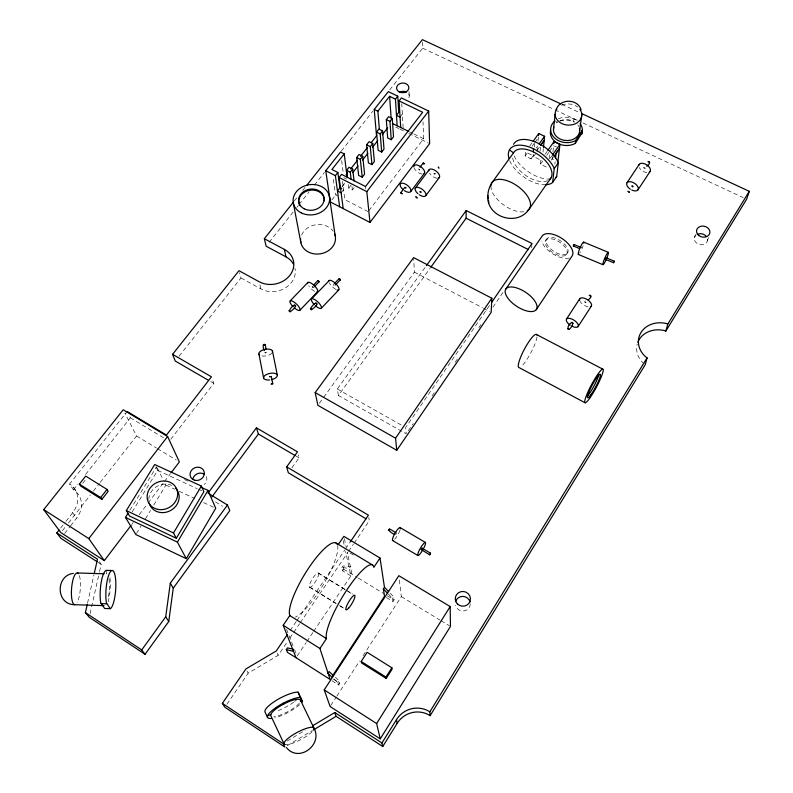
<?xml version="1.0" encoding="UTF-8"?>
<svg xmlns="http://www.w3.org/2000/svg" width="793" height="793" viewBox="0 0 793 793"><rect width="100%" height="100%" fill="white"/><g stroke="black" fill="none" stroke-linecap="round" stroke-linejoin="round"><path stroke-width="0.59" stroke-dasharray="3.96 2.97" d="M106.867 570.355L106.609 573.874A15.959 4.044 -85.7 0 0 105.538 574.162M525.135 156.033L525.462 151.998L531.34 154.813L530.993 158.848L525.135 156.033L528.614 151.176M539.299 159.363L533.56 156.588L533.778 154.238M534.413 147.191L534.74 143.672M531.647 247.832L531.944 244.611M537.02 151.741L537.575 145.843M538.021 141.134L538.358 137.595L540.301 138.517M540.102 151.156L540.558 146.467M546.367 167.036L540.479 164.201L540.866 160.196L542.838 161.138M542.997 152.127L543.354 148.598M549.331 158.868L549.856 154.03M552.394 156.568L552.126 158.996L555.011 160.374M552.939 151.711L553.613 145.654L556.547 147.042M554.872 164.082L555.15 161.663M90.085 613.693L99.274 572.784M99.541 571.575L101.167 564.358L98.709 560.929M87.547 603.116L93.99 574.638M694.44 237.702L695.382 234.431M707.475 240.775L708.466 237.503M434.812 174.153C432.74 171.08 434.514 176.839 436.091 172.428M396.569 534.195L396.887 533.263M136.495 533.501L140.976 526.136M145.446 518.761L150.561 510.345M153.763 505.082L165.906 485.078L163.725 480.746M129.903 510.177L156.647 466.69M132.153 511.911L157.658 470.358L155.686 466.462M572.923 121.022L574.191 119M386.389 597.496L392.991 601.52L394.071 599.845L393.655 596.762L389.482 592.47M330.79 705.483L336.163 697.196M336.837 696.155L359.675 660.906M363.035 655.722L401.337 596.633L399.266 579.187M584.818 301.994C588.624 302.857 582.3 303.293 586.067 300.071M392.991 601.52L392.565 598.437L393.655 596.762M643.906 167.61C648.367 168.661 640.675 169.187 645.244 165.588M332.019 680.711L338.601 685.063L339.771 683.298L338.968 680.701L335.389 677.381M338.601 685.063L337.788 682.476L338.968 680.701M297.197 655.96L306.148 642.617M306.832 641.587L313.027 632.348M313.721 631.327L351.993 574.251L347.364 552.652M566.599 254.444A12.579 6.235 33.5 0 0 554.238 239.486A12.579 6.235 33.5 0 0 547.775 248.14A12.579 6.235 33.5 0 0 566.599 254.444L567.471 253.136A12.579 6.245 33.5 0 0 555.13 238.168A12.579 6.245 33.5 0 0 548.657 246.851A12.579 6.245 33.5 0 0 567.471 253.136M341.833 567.6L342.943 565.954L350.357 566.638L349.247 568.303L341.833 567.6L342.586 570.831L350.893 575.896L345.57 551.373M342.586 570.831L343.686 569.196L342.943 565.954M290.099 630.554L296.344 621.365M297.028 620.344L344.846 549.886M345.54 548.865L350.387 541.718M226.947 704.243L248.189 673.138L278.165 655.355L287.135 642.102M289.901 638.018L299.566 623.744M300.26 622.723L347.899 552.344M348.593 551.323L353.42 544.186M354.114 543.165L369.3 520.723L368.765 517.393M545.753 240.358L546.635 239.05M408.286 430.698L413.183 423.561M432.056 395.994L434.861 391.911M455.132 362.312L457.928 358.228M478.903 327.608L481.004 324.545M492.889 307.198L503.377 291.883M489.459 305.543L405.689 427.516L406.185 433.761L402.963 431.947M550.253 158.124L551.631 156.162M551.194 160.186L553.266 157.252M540.479 164.201L543.245 160.295M546.704 155.418L548.776 152.484M549.47 151.513L553.613 145.654M545.029 154.318L547.12 151.384M533.56 156.588L536.326 152.712M536.217 147.994L537.614 146.041M530.993 158.848L533.768 154.952M537.238 150.085L539.319 147.171M291.913 467.83L299.06 457.888L298.267 454.865M529.645 146.16L532.44 142.264M532.093 146.328L534.185 143.414M534.879 142.453L538.358 137.595M401.892 431.333L338.452 395.519L430.044 268.312M338.452 395.519L337.303 389.006L425.633 266.686M319.321 403.32L322.949 398.314M323.673 397.313L414.402 272.168L413.688 258.825M368.864 210.641L423.611 138.706L423.006 121.884M131.787 524.47L133.274 522.518M139.221 514.697L147.399 503.951M148.142 502.97L163.745 482.451M164.488 481.47L170.436 473.649M170.782 439.263L213.803 383.396L212.237 379.014M348.345 184.541L348.781 188.08L352.389 189.923L354.174 187.624M341.733 192.065L343.557 189.725M400.069 117.057L402.348 114.123L399.652 112.814M348.781 188.08L351.16 185.017M342.189 186.236L345.173 182.4M331.841 200.024L336.361 194.216M341.634 187.445L345.401 182.608M62.389 530.686L65.422 526.83M68.446 522.964L90.402 494.941M93.425 491.075L99.482 483.343M100.235 482.372L136.574 435.991L124.858 413.064M64.62 533.491L69.873 526.77M70.627 525.809L76.634 518.116A22.789 19.637 -33 0 0 73.432 489.806L69.586 484.047L127.187 411.488M60.615 528.088L65.175 522.28M65.938 521.308L72.778 512.595A23.017 19.795 -32.8 0 0 69.586 484.047M73.432 489.806L77.992 484.047M85.585 474.442L130.379 417.802L129.318 415.701M179.089 356.216L240.963 277.976L239.536 272.782M269.174 242.301L293.737 211.245M296.8 207.369L298.337 205.427M299.11 204.455L309.082 191.837M314.454 185.047L324.436 172.428M341.317 151.076L372.789 111.288M389.68 89.936L422.679 48.204L422.481 42.098M82.71 483.353L86.219 478.913M294.282 201.025L297.345 197.16M302.718 190.399L305.018 187.495M287.215 741.019L305.176 730.254M286.987 745.807L312.065 730.75M184.541 479.577L187.891 481.123M157.658 470.358L197.279 488.696M198.379 489.202L201.68 490.728M561.682 104.279L579.663 112.626M165.906 485.078L174.767 489.202M179.188 491.264L194.691 498.47M203.553 502.584L215.736 508.254M422.679 48.204L553.831 109.335M554.951 109.86L577.373 120.308M582.974 122.925L743.269 197.635M409.426 131.777L412.697 133.383M413.787 133.908L423.611 138.706M395.707 127.058L398.76 128.555M399.771 129.051L403.31 130.776L401.754 103.724M408.791 133.462L428.537 143.117M343.825 177.711L346.511 179.079M337.392 195.841L335.469 194.85L332.941 176.72M368.111 211.632L344.846 199.667L342.487 181.458M414.402 272.168L482.402 307.734M483.492 308.308L490.074 311.758M333.942 284.786L333.377 284.776L334.081 285.649M240.963 277.976L260.927 288.92A21.946 18.586 -12 0 0 285.272 287.998A21.946 18.586 -12 0 0 294.966 268.292M337.303 389.006L402.487 425.712M210.591 381.532L213.803 383.396M295.928 456.054L299.06 457.888M130.379 417.802L164.022 438.063M350.02 552.999L354.164 555.487M136.574 435.991L156.399 448.005M157.44 448.64L176.224 460.029M401.337 596.633L440.006 620.076M441.057 620.711L449.413 625.786M343.686 569.196L357.246 577.443M358.297 578.087L384.536 594.046M387.47 595.83L394.071 599.845M215.567 501.939L222.674 506.281M318.231 572.942L345.312 589.536M346.353 590.18L352.598 594.007M318.578 573.398A8.346 2.052 -58.8 0 1 312.323 585.759A8.346 2.052 -58.8 0 1 311.034 581.2A8.346 2.052 -58.8 0 1 318.578 573.398L346.66 590.607M347.701 591.241L353.936 595.067M309.389 586.87L338.571 604.9M339.622 605.545L345.867 609.411M309.756 587.296L335.776 603.384M339.939 605.961L344.103 608.528M72.401 512.357L76.634 518.116M98.064 562.356L101.167 564.358M333.189 678.957L339.771 683.298M555.14 120.774L557.162 122.489M334.21 679.155L337.788 682.476M388.382 594.155L392.565 598.437M73.521 487.427L77.337 493.157M247.069 671.027L248.189 673.138M157.192 467.771L163.18 479.666M277.203 653.174L278.165 655.355M294.481 649.526L296.741 654.889M286.521 629.186L293.152 646.136M259.886 284.806L260.927 288.92M343.2 540.489L344.519 546.536M344.37 538.665L346.115 546.823M341.644 160.582L343.359 174.044M351.963 186.385L352.389 189.923M365.504 186.524L365.751 188.912M409.039 91.631L409.267 96.389M301.578 235.124A17.515 14.71 -8.8 0 1 316.437 224.667A17.515 14.71 -8.8 0 1 333.159 231.239M583.152 245.701A6.721 1.061 -66.8 0 1 581.943 248.843M580.486 251.847A6.721 1.061 -66.8 0 1 579.792 253.026M437.022 178.217A6.453 3.152 37.2 0 1 429.519 173.142M272.009 352.954A6.939 3.321 -11.1 0 1 261.551 355.888M422.134 174.123A6.443 3.113 37.5 0 1 414.075 167.888M588.089 306.851A6.869 3.251 32.3 0 1 580.08 301.429M335.845 289.445A6.74 2.3 43.8 0 1 329.244 282.665M646.83 172.587A6.493 3.717 32 0 1 639.237 167.492M314.623 291.378A6.75 2.24 43.7 0 1 308.646 285.797M399.999 530.18A7.494 1.606 -60 0 1 394.676 539.299M337.61 545.505A43.407 10.656 -58.8 0 1 323.673 584.084A43.407 10.656 -58.8 0 1 295.353 617.073M148.787 499.451A15.573 13.858 -28.9 0 1 171.754 485.435M109.018 579.128A15.959 4.044 -85.7 0 1 108.096 598.249M109.92 577.681A19.31 4.897 -85.7 0 1 108.155 601.847M79.32 575.54A15.939 4.371 -85.5 0 1 76.951 602.878M299.348 703.163A16.732 4.322 -27.9 0 1 273.843 716.614M299.635 704.67A20.251 5.224 -27.9 0 1 274.537 717.913M297.117 699.436A20.212 5.293 -27.9 0 1 294.699 701.438M293.797 702.112A20.212 5.293 -27.9 0 1 276.113 711.43M312.194 731.622A16.911 4.024 -28.2 0 1 298.178 740.94A16.911 4.024 -28.2 0 1 285.113 744.627M559.838 120.863A13.144 10.487 4.1 0 1 574.816 122.092M577.81 124.907A13.144 10.487 4.1 0 1 578.821 126.573M558.381 118.811A15.91 12.688 4.1 0 1 576.759 120.477M556.359 122.628A15.86 12.658 4.2 0 1 558.054 121.735M559.888 121.032A15.86 12.658 4.2 0 1 573.825 121.934M561.603 105.261A13.362 10.587 4 0 1 577.7 107.114M547.547 180.764A22.541 12.123 35.3 0 1 525.878 175.57A22.541 12.123 35.3 0 1 512.625 156.885M545.733 184.759A27.279 14.671 35.3 0 1 509.572 160.335M550.719 178.98A27.22 14.77 35.3 0 1 514.052 155.706M523.895 211.771A22.828 11.687 35.3 0 1 502.94 204.406A22.828 11.687 35.3 0 1 490.926 186.95M470.299 603.909A7.524 7.306 11 0 1 455.479 605.356M707.584 239.337A6.691 5.492 12.1 0 1 698.811 244.333A6.691 5.492 12.1 0 1 695.976 235.253M644.114 363.898A23.275 20.003 14.1 0 1 637.195 344.212M408.663 93.941A6.106 4.847 -3.5 0 1 408.236 98.788M206.279 476.524A7.226 6.463 -25.7 0 1 204.207 484.483M569.235 258.003A18.001 8.931 33.5 0 1 553.217 254.107A18.001 8.931 33.5 0 1 541.629 241.022M536.98 336.936A18.745 3.697 -62 0 1 522.29 365.553M264.921 352.558C265.972 354.203 267.39 351.051 264.921 352.558M312.115 286.56L313.294 287.77L312.115 286.56M418.674 168.998L419.884 170.059L418.674 168.998"/><path stroke-width="1.19" d="M430.768 267.31L466.096 218.224L466.185 210.532L532.044 243.54L491.551 302.49M533.382 151.879L533.451 148.757M491.819 298.237L491.174 312.323L396.758 450.295L317.874 405.322L315.178 392.575L413.619 257.616L491.819 298.237L395.568 438.182L396.758 450.295M538.546 135.553L538.734 133.511L544.583 136.287L543.473 147.419M553.445 129.834L555.11 114.311M553.841 143.622L554.059 141.59L559.947 144.385L557.905 161.752M545.733 184.759A27.279 14.671 35.3 0 0 551.809 183.124L552.671 182.301L554.218 168.641L553.603 167.075A27.279 14.671 35.3 0 0 524.351 145.654A27.279 14.671 35.3 0 0 508.918 158.372M555.566 158.045L556.121 153.218L559.481 148.44L553.96 156.271M552.671 182.301L556.676 176.571L558.282 162.852L557.677 161.276A27.22 14.77 35.3 0 0 534.541 141.669A27.22 14.77 35.3 0 0 513.547 144.286M550.55 130.359A15.86 12.658 4.2 0 0 557.291 143.097A15.86 12.658 4.2 0 0 574.36 143.9L575.361 143.285L575.748 140.401L582.419 130.052A15.91 12.688 4.1 0 0 580.109 123.688M87.28 604.296L85.406 612.602L89.272 617.301L145.06 654.304L168.77 621.474L173.261 588.138L229.782 510.623L227.472 505.012L209.025 493.761M579.713 130.161L581.814 114.638M145.06 654.304L141.719 649.933L165.717 616.805L170.297 583.182L227.472 505.012M575.361 143.285L582.012 132.966A15.86 12.658 4.2 0 0 581.715 130.756M581.874 133.977L582.28 131.073M567.53 328.52C568.799 332.545 574.162 323.316 572.546 322.513C570.484 321.72 565.865 328.233 568.968 329.501M571.565 322.335L573.002 323.306M488.201 198.617C487.1 193.234 489.033 187.624 491.739 182.985L513.537 152.831A22.541 12.123 35.3 0 1 540.132 155.973A22.541 12.123 35.3 0 1 549.47 179.624M421.133 549.757L422.054 548.171L430.53 553.177L430.371 553.891L429.687 554.822L421.4 549.648M94.268 573.448L97.489 559.204L56.818 532.926L59.098 530.021M264.416 350.536C260.897 344.549 265.843 340.762 265.903 349.049M265.001 344.539L264.267 345.124M581.903 113.667L749.286 191.331L667.805 324.089L666.536 323.574A23.493 20.142 13.9 0 0 640.972 332.535A23.493 20.142 13.9 0 0 645.938 357.098L647.078 357.861L645.244 364.661L430.153 715.643A24.613 24.097 -88.4 0 0 397.134 723.394L382.761 746.5L336.103 716.327L334.775 712.51L312.581 725.813M637.85 342.229A23.275 20.003 14.1 0 1 664.534 330.612L665.793 331.117L667.805 324.089M317.963 280.474L319.143 281.684L317.963 280.474L313.78 284.826M389.284 529.337C386.726 529.149 392.565 534.423 394.993 534.333M749.286 191.331L746.639 199.202L665.793 331.117M339.245 278.541L340.425 279.751L339.245 278.541L334.259 283.745M423.829 163.982C425.881 164.21 422.144 161.831 423.482 163.754M556.19 109.523C560.066 98.441 577.631 98.461 581.13 109.821M421.648 549.311L422.054 548.171M128 513.279L125.453 517.423L135.861 534.551L186.276 558.678L215.736 508.254L207.974 490.411L201.283 487.318M176.333 538.269L203.88 491.749L201.363 486.069L154.704 464.52L126.325 510.583L129.606 516.065L176.333 538.269L173.498 532.955L126.325 510.583M186.276 558.678L177.404 542.144L207.974 490.411M173.498 532.955L201.363 486.069M299.486 696.968L299.883 696.323L298.109 692.18L297.395 692.101A20.212 5.293 -27.9 0 0 276.063 700.477A20.212 5.293 -27.9 0 0 265.06 712.114L267.558 717.447M614.248 261.175L613.564 262.731L605.307 259.301L605.545 258.459L605.981 257.745L614.248 261.175L613.564 262.731M302.024 702.211L302.42 701.567L298.109 692.18M430.153 715.643L429.865 711.817L647.078 357.861M382.761 746.5L381.939 742.982L396.48 719.647A24.861 24.365 -87.9 0 1 429.865 711.817M380.234 738.858L450.464 626.42L450.176 606.566L398.849 575.698L324.208 689.89L330.116 706.523L380.234 738.858L376.606 723.533L324.208 689.89M376.606 723.533L450.176 606.566M386.211 678.441L385.963 677.063L391.871 667.775L367.149 652.312L361.202 661.491L361.549 662.928L386.211 678.441L392.099 669.183L391.871 667.775M283.19 625.28L319.916 648.496L330.146 679.472L296.047 657.704L283.19 625.28L289.802 615.576A43.407 10.656 -58.8 0 1 308.566 568.194A43.407 10.656 -58.8 0 1 337.233 544.394M577.998 326.706L591.251 306.227M588.218 299.873C595.355 294.59 585.819 294.56 590.726 296.027M332.663 675.656L384.496 596.346L383.366 589.011L384.466 587.326L380.016 558.014L343.865 536.336L338.244 544.583M566.559 318.935L579.901 298.535M296.047 657.704L287.462 652.411L286.323 649.636L287.472 647.881L293.311 649.249M637.919 189.943L650.022 171.566M646.701 166.272C654.136 160.721 644.59 160.969 649.368 162.238M319.916 648.496L326.468 638.623A43.823 9.466 -59.2 0 1 347.047 589.635A43.823 9.466 -59.2 0 1 373.82 567.342L380.016 558.014M627.055 182.658L639.247 164.339M389.076 529.764L388.431 530.448M536.246 309.676A18.378 8.307 33.7 0 0 517.928 288.345A18.378 8.307 33.7 0 0 509.156 299.784A18.378 8.307 33.7 0 0 536.246 309.676L571.971 256.179A18.001 8.931 33.5 0 0 562.346 238.752A18.001 8.931 33.5 0 0 542.154 236.017L505.845 289.029M287.334 634.638L276.242 650.984L245.939 668.925L222.347 703.371L224.885 707.257L284.895 747.065L282.982 743.556L222.347 703.371M350.387 541.718L368.408 515.163L286.66 466.879L297.484 451.851L256.426 427.833L208.004 493.137M550.877 178.038L529.516 208.559C517.988 227.155 486.248 217.5 487.745 195.415M554.218 168.641L558.282 162.852M552.325 155.18L559.947 144.385M540.677 145.297L544.176 140.361L540.707 145.228M547.814 150.402L554.059 141.59M539.002 144.088L544.583 136.287M533.144 141.293L538.734 133.511M426.366 265.685L466.185 210.532M211.939 496.884L258.389 434.039L256.426 427.833M425.91 195.544L439.52 177.216M415.195 188.298L428.884 170.019M410.893 191.371L424.582 173.112M400.713 192.818L402.061 193.73L400.713 192.818L404.876 187.297L406.016 187.673L405.748 188.298M419.973 167.273L423.214 162.981M347.106 177.087L344.231 153.872L340.544 152.018L325.745 170.733L330.334 201.957L369.994 222.436L429.628 143.652L428.676 111.06L401.427 97.945L399.107 100.919L400.693 127.514M171.179 472.678L179.357 461.922L167.62 436.507L123.193 409.793L43.714 509.641L60.883 532.618L104.289 560.631L131.043 525.452M369.994 222.436L366.812 191.638L428.676 111.06M104.289 560.631L88.826 538.596L167.62 436.507M362.232 177.206L364.582 174.173L362.728 156.29L359.06 154.457L356.662 157.52L358.634 175.392L362.232 177.206L360.329 159.363L362.728 156.29M371.967 164.627L374.385 161.504L372.74 143.454L369.092 141.64L366.614 144.802L368.388 162.833L371.967 164.627L370.272 146.616L372.74 143.454M381.701 152.048L384.01 149.074L382.563 130.875L378.915 129.081L376.566 132.094L378.132 150.273L381.701 152.048L380.204 133.888L382.563 130.875M391.246 139.717L393.526 136.773L392.277 118.425L388.639 116.65L386.31 119.634L387.678 137.962L391.246 139.717L389.948 121.408L392.277 118.425M101.881 499.402L108.165 491.323L107.005 489.42L85.694 476.087L79.359 484.107L80.608 486.02L101.881 499.402L100.691 497.518L79.359 484.107M351.121 179.317L350.278 172.24L352.697 169.137L349.029 167.273L346.6 170.376L347.473 177.463M344.231 153.872L331.93 169.474L337.858 172.477L339.91 187.852L337.471 190.974L341.129 192.848M352.726 172.715L358.039 165.886M362.599 160.037L367.912 153.218M372.472 147.369L377.785 140.549M382.345 134.701L387.658 127.881M100.691 497.518L107.005 489.42M271.325 376.506L269.61 376.655L271.325 376.506L272.772 383.782L271.107 384.139L271.583 383.534L272.772 383.782M343.22 208.618L339.097 177.523L341.565 174.371L365.504 186.524L422.659 112.279L399.107 100.919M346.105 174.787L347.621 172.844M350.665 168.959L357.504 160.196M360.547 156.31L367.387 147.548M371.193 142.681L376.516 135.871L374.227 109.434L388.302 91.641L397.769 96.191L398.76 112.378L396.47 115.302L400.069 117.057M339.632 206.765L335.38 175.64L337.858 172.477M397.134 125.78L395.449 99.155L397.769 96.191M379.371 129.219L377.874 111.218L389.611 96.34L395.449 99.155M208.45 380.293L175.263 361.043L172.577 354.322L238.961 270.7L259.103 281.713A22.145 18.705 -11.9 0 0 289.851 275.359A22.145 18.705 -11.9 0 0 284.38 249.418L264.356 238.713L293.509 201.987M306.554 185.562L422.391 39.65L560.562 103.764M573.398 246.008L573.983 244.472L573.339 245.979L579.683 248.625M299.754 310.42L317.408 291.963M321.115 308.427L338.69 290.03M290.278 311.748C300.735 304.106 292.766 302.202 289.247 311.173C290.654 312.809 290.228 310.519 288.999 310.648M314.127 286.897L319.143 281.684M310.41 308.616C316.833 298.555 320.392 304.393 311.302 309.696C309.508 308.586 311.282 308.17 311.699 309.716M335.439 284.955L340.425 279.751M311.659 298.773L329.333 280.405M290.238 300.795L307.991 282.367M555.814 177.394L556.676 176.571M430.53 553.177L429.687 554.822M605.307 259.301L605.981 257.745M575.748 140.401L574.737 141.015A15.91 12.688 4.1 0 1 554.525 137.932A15.91 12.688 4.1 0 1 554.228 121.567M313.116 730.125L336.103 716.327M295.64 306.167L294.362 305.067M317.031 304.155L315.753 303.055M267.519 715.93L270.829 714.503M110.247 608.657L110.643 608.509A19.31 4.817 -85.8 0 0 115.808 582.24A19.31 4.817 -85.8 0 0 109.345 573.557A19.31 4.817 -85.8 0 0 106.391 602.809L110.247 608.657L104.626 608.479L100.711 602.621A19.31 4.897 -85.7 0 1 101.375 581.309A19.31 4.897 -85.7 0 1 106.867 570.355L112.467 570.524M73.333 573.379C55.351 575.569 55.887 604.633 74.601 604.712L104.012 605.654M439.064 168.156L438.36 166.996L438.37 167.819M77.357 572.962L104.17 573.795M100.949 603.632L106.629 603.81M632.586 186.841C634.678 186.563 630.514 184.809 632.209 186.662M300.666 697.473L299.962 697.404A20.251 5.224 -27.9 0 0 274.517 708.585A20.251 5.224 -27.9 0 0 271.206 718.468M420.746 192.461C422.461 192.084 418.545 190.528 420.389 192.283M263.821 345.163L263.306 344.905M286.323 649.636L293.321 651.301M583.707 242.123L608.34 252.323A6.76 0.942 -66.6 0 1 604.97 262.077A6.76 0.942 -66.6 0 1 603.612 261.145A6.76 0.942 -66.6 0 1 608.34 252.323M573.983 244.472L581.328 247.525M578.355 254.464L602.948 264.713M125.453 517.423L177.404 542.144M374.227 109.434L377.874 111.218M386.31 119.634L389.948 121.408M392.406 123.47L408.336 131.251M376.566 132.094L380.204 133.888M366.614 144.802L370.272 146.616M356.662 157.52L360.329 159.363M466.096 218.224L528.029 249.389M346.6 170.376L350.278 172.24M325.745 170.733L335.38 175.64M339.097 177.523L366.812 191.638M339.91 187.852L341.733 188.793M536.227 334.368L602.759 369.141M585.204 402.834L519.157 367.635A18.745 3.697 -62 0 1 524.867 348.335A18.745 3.697 -62 0 1 536.92 335.112M293.222 263.752A21.946 18.586 -12 0 0 285.946 256.833L266.101 246.187L264.356 238.713M315.178 392.575L395.568 438.182M172.577 354.322L211.453 376.824L166.441 435.089L127.187 411.488M258.389 434.039L294.887 455.44M400.187 527.613L425.415 542.471M389.383 528.832L395.945 532.708M366.108 518.83L288.345 472.806L286.66 466.879M392.624 540.548L417.842 555.516M335.945 542.957L372.423 564.933M289.802 615.576L326.468 638.623M361.202 661.491L385.963 677.063M43.714 509.641L88.826 538.596M334.775 712.51L381.939 742.982M97.033 561.682L60.863 538.288L56.818 532.926M85.406 612.602L141.719 649.933M509.433 149.956L513.537 152.831M286.451 747.601C298.892 763.153 323.118 744.637 313.959 728.083L300.458 700.15M333.595 675.725L329.125 671.582L327.935 673.356L332.416 677.5M384.466 587.326L388.649 591.618M383.366 589.011L387.549 593.303M283.22 703.203L283.795 704.006M165.717 616.805L168.77 621.474M170.297 583.182L173.261 588.138M300.388 697.374L302.42 701.567M284.112 743.983L270.849 715.762A16.732 4.322 -27.9 0 1 285.698 703.044A16.732 4.322 -27.9 0 1 300.398 701.438M284.38 249.418L285.946 256.833M272.495 351.16L277.312 375.109M258.934 354.055L263.623 378.053M293.38 203.315L300.874 242.767M396.48 719.647L397.134 723.394M329.313 195.921L335.152 235.64M488.458 200.322L488.835 202.929M352.697 169.137L354.075 180.953M389.611 96.34L391.127 118.157M334.567 233.806A17.515 14.71 -8.8 0 1 320.213 253.839A17.515 14.71 -8.8 0 1 300.636 238.931M300.022 205.823A12.807 10.587 -8.6 0 1 309.151 190.379A12.807 10.587 -8.6 0 1 324.278 200.827M578.692 254.384A6.721 1.061 -66.8 0 1 580.466 246.93A6.721 1.061 -66.8 0 1 583.797 243.243M417.941 193.74A6.493 3.073 37.1 0 1 417.277 187.287A6.493 3.073 37.1 0 1 425.95 193.988A6.493 3.073 37.1 0 1 419.279 194.771M428.735 170.901A6.453 3.152 37.2 0 1 436.219 171.179A6.453 3.152 37.2 0 1 438.142 178.187M269.521 379.976A6.998 3.241 -11.3 0 1 264.664 375.684A6.998 3.241 -11.3 0 1 276.301 373.909A6.998 3.241 -11.3 0 1 271.315 379.698M259.4 354.838A6.939 3.321 -11.1 0 1 264.842 349.376A6.939 3.321 -11.1 0 1 272.475 352.042M403.013 189.586A6.483 3.043 37.4 0 1 402.239 183.124A6.483 3.043 37.4 0 1 410.903 189.805A6.483 3.043 37.4 0 1 404.351 190.617M413.837 166.827A6.443 3.113 37.5 0 1 420.548 166.58A6.443 3.113 37.5 0 1 424.067 173.746M570.217 325.229A6.919 3.162 32.5 0 1 567.986 318.271A6.919 3.162 32.5 0 1 578.008 324.238A6.919 3.162 32.5 0 1 571.763 326.141M579.614 300.299A6.869 3.251 32.3 0 1 586.949 299.397A6.869 3.251 32.3 0 1 590.507 306.742M314.385 304.7A6.79 2.201 43.7 0 1 312.957 298.753A6.79 2.201 43.7 0 1 321.314 306.584A6.79 2.201 43.7 0 1 315.673 305.91M328.956 280.881A6.74 2.3 43.8 0 1 336.688 284.667A6.74 2.3 43.8 0 1 337.025 289.96M630.266 189.19A6.542 3.648 32.2 0 1 628.522 181.756A6.542 3.648 32.2 0 1 638.097 187.217A6.542 3.648 32.2 0 1 631.734 190.033M638.851 165.231A6.493 3.717 32 0 1 646.919 164.974A6.493 3.717 32 0 1 649.249 172.2M293.093 306.713A6.79 2.131 43.7 0 1 291.497 300.775A6.79 2.131 43.7 0 1 299.883 308.586A6.79 2.131 43.7 0 1 294.381 307.922M307.634 283.616A6.75 2.24 43.7 0 1 314.068 285.361A6.75 2.24 43.7 0 1 316.734 292.092M393.1 540.568A7.494 1.606 -60 0 1 395.588 532.311A7.494 1.606 -60 0 1 400.326 528.961M422.818 549.846A7.543 1.457 -60.1 0 1 417.693 554.545A7.543 1.457 -60.1 0 1 423.749 543.443A7.543 1.457 -60.1 0 1 423.749 548.141M175.729 488.27A15.573 13.858 -28.9 0 1 170.763 510.444A15.573 13.858 -28.9 0 1 149.223 503.099M74.601 604.712A15.939 4.371 -85.5 0 1 71.826 585.997A15.939 4.371 -85.5 0 1 78.428 573.745M285.113 744.627A16.911 4.024 -28.2 0 1 297.256 732.375A16.911 4.024 -28.2 0 1 313.869 729.312M579.465 128.337A13.144 10.487 4.1 0 1 566.232 140.53A13.144 10.487 4.1 0 1 553.851 127.128M579.871 109.325A13.362 10.587 4 0 1 577.235 122.737A13.362 10.587 4 0 1 560.046 122.538A13.362 10.587 4 0 1 556.805 109.047M490.917 186.077A22.828 11.687 35.3 0 1 516.689 185.532A22.828 11.687 35.3 0 1 527.256 210.68M455.569 601.57A7.524 7.306 11 0 1 470.071 602.016M697.275 234.391A6.691 5.492 12.1 0 1 706.484 236.552M400.515 91.889A6.106 4.847 -3.5 0 1 406.601 92.097M192.749 479.487A7.226 6.463 -25.7 0 1 203.989 474.045M598.656 374.99A13.303 1.933 -61.9 0 1 593.62 386.677A13.303 1.933 -61.9 0 1 586.949 396.46M628.125 191.4L629.493 192.322L628.125 191.4M415.909 196.892L417.088 197.923L415.909 196.892M301.181 212.831A18.358 15.156 -8.6 0 0 329.62 199.866A18.358 15.156 -8.6 0 0 303.313 186.444A18.358 15.156 -8.6 0 0 301.181 212.831M304.225 208.817A12.827 10.587 -8.6 0 0 324.119 199.796A12.827 10.587 -8.6 0 0 305.761 190.379A12.827 10.587 -8.6 0 0 304.225 208.817M348.623 608.162A8.426 1.814 -59.2 0 0 354.977 595.712A8.426 1.814 -59.2 0 0 347.661 603.77A8.426 1.814 -59.2 0 0 348.623 608.162M158.283 509.453A15.662 13.917 -28.7 0 0 177.206 490.431A15.662 13.917 -28.7 0 0 151.731 486.119A15.662 13.917 -28.7 0 0 158.283 509.453M457.383 603.899A7.603 7.375 10.3 0 0 470.15 600.945A7.603 7.375 10.3 0 0 461.011 591.657A7.603 7.375 10.3 0 0 457.383 603.899M698.802 235.501A6.76 5.521 12 0 0 709.804 233.152A6.76 5.521 12 0 0 701.052 226.213A6.76 5.521 12 0 0 698.802 235.501M399.276 91.988A6.166 4.867 -3.6 0 0 408.861 88.063A6.166 4.867 -3.6 0 0 400.019 83.552A6.166 4.867 -3.6 0 0 399.276 91.988M194.592 480.231A7.296 6.513 -25.4 0 0 204.287 472.261A7.296 6.513 -25.4 0 0 192.739 469A7.296 6.513 -25.4 0 0 194.592 480.231M591.092 394.418A13.312 1.913 -61.9 0 0 600.44 374.663A13.312 1.913 -61.9 0 0 590.329 388.927A13.312 1.913 -61.9 0 0 591.092 394.418M589.804 398.076A19.052 2.746 -61.9 0 0 603.225 369.776A19.052 2.746 -61.9 0 0 588.793 390.106A19.052 2.746 -61.9 0 0 589.804 398.076"/></g></svg>
